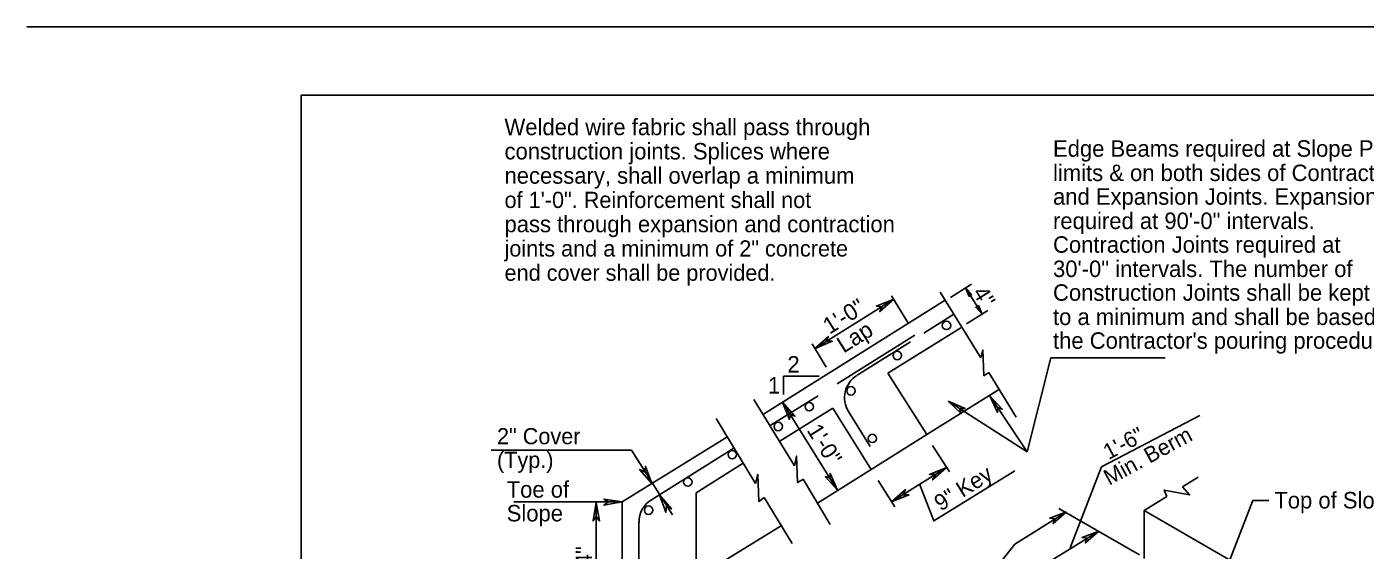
# Model space of a CAD drawing. Extents: x 499999.87 to 500002.82, y 499999.96 to 500001.79.
# Drawn here: x 499999.866 to 500000.68, y 500001.473 to 500001.792 of the extents above; entities that cross this region are included whole.
import ezdxf

# ---------------------------------------------------------------- set-up
doc = ezdxf.new("R2010")
doc.units = 0
doc.layers.add('1', color=7, linetype='Continuous')
doc.layers.add('17', color=7, linetype='Continuous')

msp = doc.modelspace()

# ---------------------------------------------------------------- linework, layer by layer
at = {"layer": '1'}
for p, q in [((499999.86647, 500001.79167), (500002.8248, 500001.79167)), ((500000.03314, 500000), (500000.03314, 500001.75)), ((500000.03314, 500001.75), (500002.78314, 500001.75)), ((500000.42159, 500001.63025), (500000.44619, 500001.59022)), ((500000.42782, 500001.62697), (500000.44062, 500001.63517)), ((500000.44718, 500001.6168), (500000.43701, 500001.63287)), ((500000.3143, 500001.5561), (500000.42454, 500001.62533)), ((500000.34514, 500001.5958), (500000.39337, 500001.62598)), ((500000.4019, 500001.61188), (500000.39206, 500001.62795)), ((500000.41175, 500001.60531), (500000.42979, 500001.6168)), ((500000.43766, 500001.61089), (500000.45046, 500001.61909)), ((500000.38976, 500001.58104), (500000.43406, 500001.6086)), ((500000.35236, 500001.58465), (500000.34383, 500001.59875)), ((500000.35892, 500001.57448), (500000.40617, 500001.604)), ((500000.37106, 500001.57972), (500000.40354, 500001.60007)), ((500000.47441, 500001.53314), (500000.48885, 500001.59022)), ((500000.48885, 500001.59022), (500000.5584, 500001.59022)), ((500000.45112, 500001.58136), (500000.46785, 500001.55413)), ((500000.32644, 500001.56791), (500000.32644, 500001.57907)), ((500000.32644, 500001.57907), (500000.3481, 500001.57907)), ((500000.41339, 500001.54364), (500000.38976, 500001.58104)), ((500000.31824, 500001.54921), (500000.34744, 500001.56726)), ((500000.41339, 500001.54364), (500000.45768, 500001.57119)), ((500000.47441, 500001.53314), (500000.45177, 500001.56726)), ((500000.3084, 500001.56496), (500000.33301, 500001.52461)), ((500000.32415, 500001.5397), (500000.3563, 500001.55971)), ((500000.35925, 500001.50951), (500000.32579, 500001.56332)), ((500000.37959, 500001.52231), (500000.3563, 500001.55971)), ((500000.37894, 500001.53642), (500000.36581, 500001.55774)), ((500000.42651, 500001.56398), (500000.47441, 500001.53314)), ((500000.28543, 500001.55348), (500000.30938, 500001.51378)), ((500000.51969, 500001.52395), (500000.5794, 500001.55512)), ((500000.22835, 500001.50262), (500000.29199, 500001.54199)), ((500000.37959, 500001.52231), (500000.41339, 500001.54364)), ((500000.23392, 500001.53412), (500000.14862, 500001.53412)), ((500000.25886, 500001.49475), (500000.23392, 500001.53412)), ((500000.24606, 500001.50394), (500000.29626, 500001.53543)), ((500000.42717, 500001.521), (500000.41699, 500001.53707)), ((500000.27329, 500001.5082), (500000.30184, 500001.52625)), ((500000.33825, 500001.5164), (500000.35466, 500001.48885)), ((500000.34711, 500001.50197), (500000.37959, 500001.52231)), ((500000.39206, 500001.50262), (500000.42552, 500001.52362)), ((500000.50066, 500001.47474), (500000.51969, 500001.52395)), ((500000.5689, 500001.51181), (500000.57841, 500001.51772)), ((500000.27329, 500001.42257), (500000.27329, 500001.5082)), ((500000.39403, 500001.49967), (500000.38386, 500001.51575)), ((500000.22835, 500001.50262), (500000.1624, 500001.50262)), ((500000.2126, 500001.5023), (500000.2126, 500001.42257)), ((500000.22835, 500001.42257), (500000.22835, 500001.50262)), ((500000.31463, 500001.50525), (500000.33169, 500001.47736)), ((500000.5456, 500001.49738), (500000.55938, 500001.50591)), ((500000.57612, 500001.41142), (500000.61155, 500001.50361)), ((500000.61155, 500001.50361), (500000.62139, 500001.50361)), ((500000.46686, 500001.47703), (500000.49836, 500001.49672)), ((500000.54265, 500001.47047), (500000.49377, 500001.49869)), ((500000.67979, 500001.41995), (500000.5456, 500001.49738)), ((500000.5456, 500001.46818), (500000.5456, 500001.49738)), ((500000.23852, 500001.43209), (500000.23852, 500001.49049)), ((500000.27395, 500001.45669), (500000.32546, 500001.48852)), ((500000.48524, 500001.46457), (500000.51804, 500001.48491)), ((500000.23753, 500001.18406), (500000.46686, 500001.47703))]:
    msp.add_line(p, q, dxfattribs=at)
for points in [[(500000.43701, 500001.63287), (500000.4393, 500001.62762), (500000.4393, 500001.62927), (500000.44062, 500001.62861)], [(500000.39337, 500001.62598), (500000.38287, 500001.62172), (500000.38615, 500001.62139), (500000.38484, 500001.61844)], [(500000.44718, 500001.6168), (500000.44488, 500001.62205), (500000.44488, 500001.62041), (500000.44324, 500001.62106)], [(500000.34514, 500001.5958), (500000.35597, 500001.60039), (500000.35236, 500001.60039), (500000.35367, 500001.60335)], [(500000.45177, 500001.56726), (500000.45636, 500001.55709), (500000.45669, 500001.56004), (500000.45932, 500001.55906)], [(500000.32579, 500001.56332), (500000.33005, 500001.55282), (500000.33038, 500001.5561), (500000.33333, 500001.55479)], [(500000.42651, 500001.56398), (500000.43438, 500001.55643), (500000.4334, 500001.55938), (500000.43668, 500001.55938)], [(500000.24639, 500001.51378), (500000.24245, 500001.52428), (500000.24213, 500001.521), (500000.23885, 500001.52231)], [(500000.35925, 500001.50984), (500000.35466, 500001.52001), (500000.35466, 500001.51706), (500000.35171, 500001.51804)], [(500000.42552, 500001.52362), (500000.41503, 500001.51936), (500000.41864, 500001.51936), (500000.41699, 500001.51608)], [(500000.39206, 500001.50262), (500000.40256, 500001.50689), (500000.39895, 500001.50689), (500000.40059, 500001.51017)], [(500000.2126, 500001.5023), (500000.21063, 500001.49114), (500000.2126, 500001.49377), (500000.21457, 500001.49114)], [(500000.22835, 500001.50262), (500000.21719, 500001.50427), (500000.21982, 500001.50262), (500000.21719, 500001.50066)], [(500000.25098, 500001.50689), (500000.25492, 500001.49639), (500000.25525, 500001.5), (500000.2582, 500001.49836)], [(500000.49836, 500001.49672), (500000.48819, 500001.49278), (500000.49147, 500001.49245), (500000.49016, 500001.4895)], [(500000.51804, 500001.48491), (500000.50787, 500001.48097), (500000.51083, 500001.48064), (500000.50984, 500001.47769)]]:
    msp.add_lwpolyline(points, close=True, dxfattribs=at)
for points in [[(500000.44619, 500001.59022), (500000.44751, 500001.59514), (500000.44816, 500001.5794), (500000.45112, 500001.58136)], [(500000.33301, 500001.52461), (500000.33432, 500001.53051), (500000.33497, 500001.51444), (500000.33858, 500001.5164)], [(500000.30938, 500001.51378), (500000.3107, 500001.51936), (500000.31135, 500001.50295), (500000.31463, 500001.50525)], [(500000.40912, 500001.51312), (500000.41765, 500001.49114), (500000.46686, 500001.52165)], [(500000.5689, 500001.51181), (500000.57316, 500001.50689), (500000.55774, 500001.50984), (500000.55938, 500001.50591)]]:
    msp.add_lwpolyline(points, dxfattribs=at)
for centre in [(500000.42542, 500001.61004), (500000.39553, 500001.5917), (500000.36732, 500001.57023), (500000.342, 500001.56059), (500000.3232, 500001.54852), (500000.38034, 500001.54129), (500000.29523, 500001.5314), (500000.26823, 500001.51476), (500000.24436, 500001.49763)]:
    msp.add_circle(centre, 0.00256, dxfattribs=at)
for centre, start, end in [((500000.37951, 500001.56607), 122.02173, 211.99778), ((500000.25456, 500001.49041), 121.97189, 180)]:
    msp.add_arc(centre, 0.01601, start, end, dxfattribs=at)

# ---------------------------------------------------------------- texts
for s, height, rotation, p in [('4"', 0.009843, 301.99756, (500000.44094, 500001.62992)), ('1\'-0"', 0.010004, 31.99186, (500000.35433, 500001.60433)), ('Lap', 0.010004, 31.99186, (500000.36286, 500001.59285)), ('Min. Berm', 0.009628, 28.53928, (500000.52428, 500001.51247)), ('  1\'-6"', 0.009628, 28.53928, (500000.51772, 500001.52461))]:
    msp.add_text(s, height=height, rotation=rotation, dxfattribs=at).set_placement(p)
for s, height, p in [('2', 0.01, (500000.32874, 500001.58136)), ('1', 0.01, (500000.31693, 500001.56857)), ('Top of Slope', 0.010002, (500000.62467, 500001.49869))]:
    msp.add_text(s, height=height, dxfattribs=at).set_placement(p)
at = {"layer": '17'}
for s, height, p in [('Welded wire fabric shall pass through ', 0.0100039, (500000.15682, 500001.72572)), ('construction joints. Splices where ', 0.0100039, (500000.15682, 500001.71096)), ('Edge Beams required at Slope Protection', 0.0100039, (500000.49016, 500001.7126)), ('necessary, shall overlap a minimum ', 0.0100039, (500000.15682, 500001.69619)), ('limits & on both sides of Contraction ', 0.0100039, (500000.49016, 500001.69783)), ('of 1\'-0". Reinforcement shall not ', 0.0098425, (500000.15682, 500001.68143)), ('and Expansion Joints. Expansion Joints ', 0.0100039, (500000.49016, 500001.6834)), ('required at 90\'-0" intervals. ', 0.0100039, (500000.49016, 500001.66864)), ('pass through expansion and contraction ', 0.0100039, (500000.15682, 500001.66667)), ('Contraction Joints required at ', 0.0100039, (500000.49016, 500001.6542)), ('joints and a minimum of 2" concrete', 0.0098425, (500000.15682, 500001.6519)), ('end cover shall be provided.', 0.0098425, (500000.15682, 500001.63714)), ('30\'-0" intervals. The number of ', 0.0100039, (500000.49016, 500001.63944)), ('Construction Joints shall be kept ', 0.0100039, (500000.49016, 500001.625)), ('to a minimum and shall be based upon ', 0.0100039, (500000.49016, 500001.61024)), ("the Contractor's pouring procedure.", 0.0100039, (500000.49016, 500001.5958)), ('2" Cover', 0.009843, (500000.15223, 500001.53773)), ('(Typ.)', 0.009843, (500000.15223, 500001.52329)), ('Toe of ', 0.010004, (500000.15814, 500001.50525)), ('Slope', 0.010004, (500000.15814, 500001.49081))]:
    msp.add_text(s, height=height, dxfattribs=at).set_placement(p)
for s, rotation, p in [('1\'-0"', 302.00263, (500000.34022, 500001.54626)), ('9" Key', 31.99186, (500000.42192, 500001.49672)), ('1\'-4"', 90, (500000.20997, 500001.44948))]:
    msp.add_text(s, height=0.009843, rotation=rotation, dxfattribs=at).set_placement(p)

doc.saveas('drawing.dxf')
